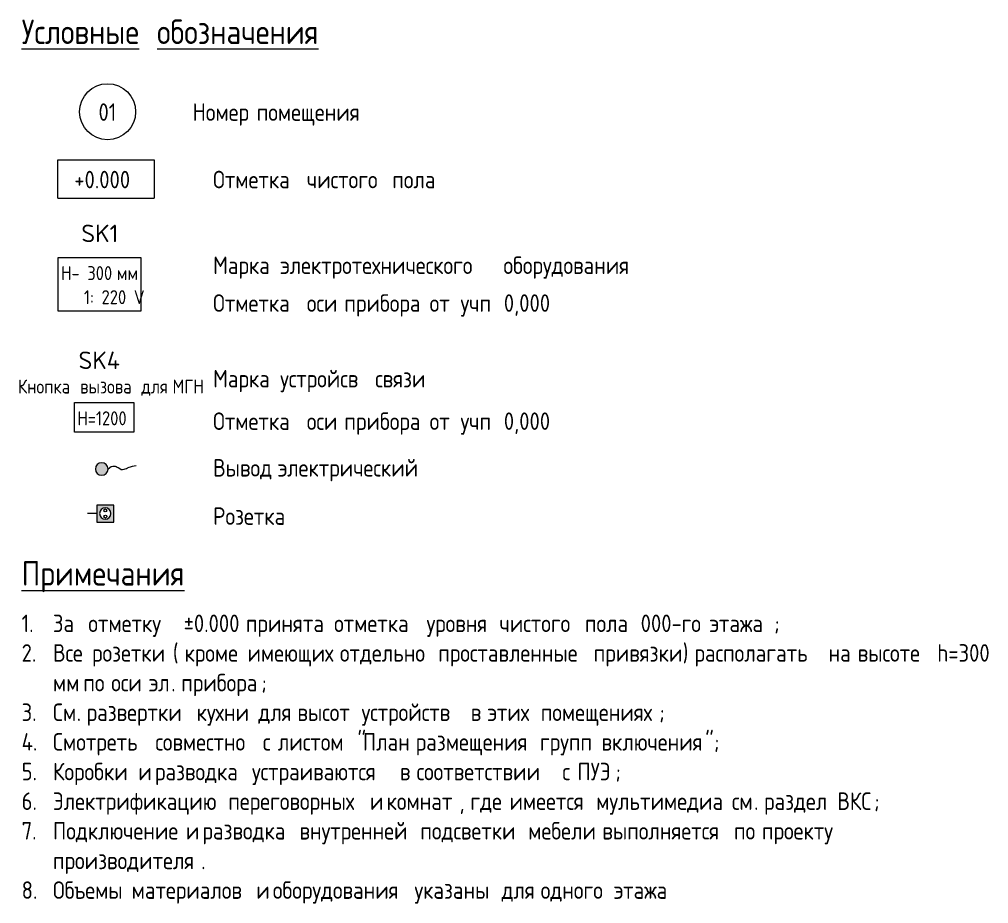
# Model space of a CAD drawing. Header units: millimetres. Extents: x 35147 to 231677, y -8553 to 29000.
# Drawn here: x 84975.9 to 85114.4, y 3029.1 to 3155.3 of the extents above; entities that cross this region are included whole.
import ezdxf

# ---------------------------------------------------------------- set-up
doc = ezdxf.new("R2010")
doc.units = ezdxf.units.MM
doc.layers.add('A-DETL', color=7, linetype='Continuous', lineweight=9)
doc.layers.add('G-ANNO-TEXT', color=7, linetype='Continuous', lineweight=9)
doc.layers.add('A-DETL-GENF-1', color=1, linetype='Continuous', lineweight=9, true_color=0xff0000)
doc.layers.add('G-ANNO-TEXT-1', color=7, linetype='Continuous', lineweight=9, true_color=0x3c3c3c)
doc.styles.add('GOST Common_2', font='GOST_Common.ttf', dxfattribs={"width": 0.9, "height": 3.5})
doc.styles.add('GOST Common_3', font='GOST_Common.ttf', dxfattribs={"width": 0.9, "height": 2.5})
doc.styles.add('GOST Common_4', font='GOST_Common.ttf', dxfattribs={"width": 0.9, "height": 2})
doc.styles.add('ISOCPEUR_B', font='', dxfattribs={"height": 2.5})
doc.styles.get('ISOCPEUR_B').set_extended_font_data('ISOCPEUR', bold=True)

msp = doc.modelspace()

# ---------------------------------------------------------------- hatches: boundary and pattern name
at = {"layer": 'A-DETL-GENF-1'}
msp.add_hatch(color=256, dxfattribs=at).paths.add_polyline_path([(84987.65, 3090.23), (84987.89, 3090.26), (84988.1, 3090.35), (84988.29, 3090.49), (84988.43, 3090.68), (84988.52, 3090.9), (84988.55, 3091.13), (84988.52, 3091.37), (84988.43, 3091.58), (84988.29, 3091.77), (84988.1, 3091.91), (84987.89, 3092), (84987.65, 3092.03), (84987.42, 3092), (84987.2, 3091.91), (84987.01, 3091.77), (84986.87, 3091.58), (84986.78, 3091.37), (84986.75, 3091.13), (84986.78, 3090.9), (84986.87, 3090.68), (84987.01, 3090.49), (84987.2, 3090.35), (84987.42, 3090.26)])
h = msp.add_hatch(color=256, dxfattribs=at)
h.paths.add_polyline_path([(84986.96, 3083.56), (84989.37, 3083.56), (84989.37, 3085.98), (84986.96, 3085.98), (84986.96, 3083.97)])
h.paths.add_polyline_path([(84988.16, 3083.97), (84987.95, 3083.99), (84987.76, 3084.07), (84987.59, 3084.2), (84987.46, 3084.37), (84987.38, 3084.57), (84987.35, 3084.78), (84987.38, 3084.99), (84987.46, 3085.18), (84987.59, 3085.35), (84987.76, 3085.48), (84987.95, 3085.56), (84988.16, 3085.59), (84988.37, 3085.56), (84988.57, 3085.48), (84988.73, 3085.35), (84988.86, 3085.18), (84988.94, 3084.99), (84988.97, 3084.78), (84988.94, 3084.57), (84988.86, 3084.37), (84988.73, 3084.2), (84988.57, 3084.07), (84988.37, 3083.99)])

# ---------------------------------------------------------------- linework, layer by layer
at = {"layer": 'A-DETL'}
for p, q in [((84981.38, 3135.3), (84995.17, 3135.3)), ((84981.38, 3129.8), (84981.38, 3135.3)), ((84995.17, 3135.3), (84995.17, 3129.8)), ((84981.38, 3129.8), (84995.17, 3129.8)), ((84989.37, 3085.98), (84986.96, 3085.98)), ((84986.96, 3085.98), (84986.96, 3083.56)), ((84989.37, 3083.56), (84989.37, 3085.98)), ((84986.96, 3084.77), (84985.64, 3084.77)), ((84986.96, 3083.56), (84989.37, 3083.56))]:
    msp.add_line(p, q, dxfattribs=at)
for centre, radius in [((84988.5, 3142.16), 4), ((84988.17, 3085.22), 0.2), ((84988.18, 3084.33), 0.2)]:
    msp.add_circle(centre, radius, dxfattribs=at)
for centre, radius, start, end in [((84987.65, 3091.13), 0.902, 0, 180), ((84987.65, 3091.13), 0.902, 180, 0), ((84988.16, 3084.78), 0.81, 0, 180), ((84988.16, 3084.78), 0.81, 180, 0)]:
    msp.add_arc(centre, radius, start, end, dxfattribs=at)
msp.add_open_spline([(84988.55, 3091.13), (84989.22, 3091.8), (84990.23, 3091.22), (84990.6, 3090.85), (84991.78, 3091.54), (84992.6, 3091.62)], degree=3, knots=[0, 0, 0, 0, 0.002878273, 0.006213803, 0.009176589, 0.009176589, 0.009176589, 0.009176589], dxfattribs=at)
at = {"layer": 'G-ANNO-TEXT-1', "flags": 128}
for points in [[(84981.44, 3121.35), (84993.25, 3121.35), (84993.25, 3113.67), (84981.44, 3113.67)], [(84983.78, 3100.61), (84992.26, 3100.61), (84992.26, 3096.37), (84983.78, 3096.37)]]:
    msp.add_lwpolyline(points, close=True, dxfattribs=at)

# ---------------------------------------------------------------- texts
at = {"layer": 'G-ANNO-TEXT', "attachment_point": 1}
for s, insert, char_height, width, style in [('\\LУсловные', (84976.21, 3155.32), 3.5, 22.1506, 'GOST Common_2'), ('\\L\\fGOST Common|b0|i0|c204|p34|;\\W.9;\\L ', (84994.49, 3155.32), 3.5, 1.2987, 'GOST Common_2'), ('\\Lобозначения', (84995.56, 3155.32), 3.5, 30.1595, 'GOST Common_2'), ('01', (84987.19, 3143.35), 2.5, 3.319, 'GOST Common_3'), ('Номер', (85000.63, 3143.35), 2.5, 10.1734, 'GOST Common_3'), ('\\fGOST Common|b0|i0|c204|p34|;\\W.9; ', (85009.02, 3143.35), 2.5, 0.938, 'GOST Common_3'), ('помещения', (85009.8, 3143.35), 2.5, 18.543, 'GOST Common_3'), ('+0.000', (84983.74, 3133.72), 2.5, 10.5342, 'GOST Common_3'), ('Отметка', (85003.57, 3133.72), 2.5, 15.2962, 'GOST Common_3'), ('\\fGOST Common|b0|i0|c204|p34|;\\W.9; ', (85016.19, 3133.72), 2.5, 0.938, 'GOST Common_3'), ('\\fGOST Common|b0|i0|c204|p34|;\\W.9; ', (85028.39, 3133.72), 2.5, 0.938, 'GOST Common_3'), ('\\fGOST Common|b0|i0|c204|p34|;\\W.9; ', (85035.77, 3133.72), 2.5, 0.938, 'GOST Common_3'), ('чистого', (85016.96, 3133.72), 2.5, 13.8532, 'GOST Common_3'), ('пола', (85029.17, 3133.72), 2.5, 8.0089, 'GOST Common_3'), ('SK1', (84984.74, 3126.03), 2.5, 6.5738, 'ISOCPEUR_B'), ('Марка', (85003.57, 3121.48), 2.5, 10.6785, 'GOST Common_3'), ('\\fGOST Common|b0|i0|c204|p34|;\\W.9; ', (85012.38, 3121.48), 2.5, 0.938, 'GOST Common_3'), ('электротехнического', (85013.15, 3121.48), 2.5, 37.7354, 'GOST Common_3'), ('\\fGOST Common|b0|i0|c204|p34|;\\W.9; ', (85044.29, 3121.48), 2.5, 0.938, 'GOST Common_3'), ('оборудования', (85045.06, 3121.48), 2.5, 23.5937, 'GOST Common_3'), ('Отметка', (85003.57, 3116.08), 2.5, 15.2962, 'GOST Common_3'), ('\\fGOST Common|b0|i0|c204|p34|;\\W.9; ', (85016.19, 3116.08), 2.5, 0.938, 'GOST Common_3'), ('оси', (85016.96, 3116.08), 2.5, 5.5557, 'GOST Common_3'), ('\\fGOST Common|b0|i0|c204|p34|;\\W.9; ', (85021.55, 3116.08), 2.5, 0.938, 'GOST Common_3'), ('прибора', (85022.32, 3116.08), 2.5, 13.8532, 'GOST Common_3'), ('\\fGOST Common|b0|i0|c204|p34|;\\W.9; ', (85033.75, 3116.08), 2.5, 0.938, 'GOST Common_3'), ('от', (85034.52, 3116.08), 2.5, 4.4013, 'GOST Common_3'), ('\\fGOST Common|b0|i0|c204|p34|;\\W.9; ', (85038.16, 3116.08), 2.5, 0.938, 'GOST Common_3'), ('учп', (85038.93, 3116.08), 2.5, 5.8443, 'GOST Common_3'), (' 0,000', (85043.75, 3116.08), 2.5, 9.6684, 'GOST Common_3'), ('SK4', (84984.34, 3107.91), 2.5, 7.4557, 'ISOCPEUR_B'), ('Марка', (85003.57, 3105.28), 2.5, 10.6785, 'GOST Common_3'), ('\\fGOST Common|b0|i0|c204|p34|;\\W.9; ', (85012.38, 3105.28), 2.5, 0.938, 'GOST Common_3'), ('устройсв', (85013.15, 3105.28), 2.5, 15.5127, 'GOST Common_3'), ('\\fGOST Common|b0|i0|c204|p34|;\\W.9; ', (85025.95, 3105.28), 2.5, 0.938, 'GOST Common_3'), ('связи', (85026.73, 3105.28), 2.5, 9.3076, 'GOST Common_3'), ('Отметка', (85003.57, 3099.21), 2.5, 15.2962, 'GOST Common_3'), ('\\fGOST Common|b0|i0|c204|p34|;\\W.9; ', (85016.19, 3099.21), 2.5, 0.938, 'GOST Common_3'), ('оси', (85016.96, 3099.21), 2.5, 5.5557, 'GOST Common_3'), ('\\fGOST Common|b0|i0|c204|p34|;\\W.9; ', (85021.55, 3099.21), 2.5, 0.938, 'GOST Common_3'), ('прибора', (85022.32, 3099.21), 2.5, 13.8532, 'GOST Common_3'), ('\\fGOST Common|b0|i0|c204|p34|;\\W.9; ', (85033.75, 3099.21), 2.5, 0.938, 'GOST Common_3'), ('от', (85034.52, 3099.21), 2.5, 4.4013, 'GOST Common_3'), ('\\fGOST Common|b0|i0|c204|p34|;\\W.9; ', (85038.16, 3099.21), 2.5, 0.938, 'GOST Common_3'), ('учп', (85038.93, 3099.21), 2.5, 5.8443, 'GOST Common_3'), (' 0,000', (85043.75, 3099.21), 2.5, 9.6684, 'GOST Common_3'), ('Вывод', (85003.57, 3092.55), 2.5, 10.2456, 'GOST Common_3'), ('\\fGOST Common|b0|i0|c204|p34|;\\W.9; ', (85012.02, 3092.55), 2.5, 0.938, 'GOST Common_3'), ('электрический', (85012.8, 3092.55), 2.5, 25.5418, 'GOST Common_3'), ('Розетка', (85003.57, 3085.65), 2.5, 14.4304, 'GOST Common_3'), ('\\LПримечания', (84976.21, 3077.98), 3.5, 28.4278, 'GOST Common_2'), ('1.', (84976.21, 3070.34), 2.5, 5.4117, 'GOST Common_3'), ('За', (84980.68, 3070.34), 2.5, 4.257, 'GOST Common_3'), ('отметку', (84985.74, 3070.34), 2.5, 14.8633, 'GOST Common_3'), (' ±0.000 ', (84998, 3070.34), 2.5, 12.4101, 'GOST Common_3'), ('принята', (85008.24, 3070.34), 2.5, 14.3582, 'GOST Common_3'), ('\\fGOST Common|b0|i0|c204|p34|;\\W.9; ', (85020.09, 3070.34), 2.5, 0.938, 'GOST Common_3'), ('отметка', (85020.86, 3070.34), 2.5, 15.0797, 'GOST Common_3'), ('\\fGOST Common|b0|i0|c204|p34|;\\W.9; ', (85033.3, 3070.34), 2.5, 0.938, 'GOST Common_3'), ('уровня', (85034.08, 3070.34), 2.5, 11.6886, 'GOST Common_3'), ('\\fGOST Common|b0|i0|c204|p34|;\\W.9; ', (85043.72, 3070.34), 2.5, 0.938, 'GOST Common_3'), ('чистого', (85044.49, 3070.34), 2.5, 13.8532, 'GOST Common_3'), ('\\fGOST Common|b0|i0|c204|p34|;\\W.9; ', (85055.92, 3070.34), 2.5, 0.938, 'GOST Common_3'), ('пола', (85056.7, 3070.34), 2.5, 8.0089, 'GOST Common_3'), (' 000-', (85063.31, 3070.34), 2.5, 8.7304, 'GOST Common_3'), ('го', (85070.51, 3070.34), 2.5, 3.8962, 'GOST Common_3'), ('\\fGOST Common|b0|i0|c204|p34|;\\W.9; ', (85073.72, 3070.34), 2.5, 0.938, 'GOST Common_3'), ('этажа', (85074.5, 3070.34), 2.5, 11.1835, 'GOST Common_3'), ('\\fGOST Common|b0|i0|c204|p34|;\\W.9;;', (85083.73, 3070.34), 2.5, 0.938, 'GOST Common_3'), ('2.', (84976.21, 3066.11), 2.5, 5.4117, 'GOST Common_3'), ('Все', (84980.68, 3066.11), 2.5, 5.8443, 'GOST Common_3'), ('\\fGOST Common|b0|i0|c204|p34|;\\W.9; ', (84985.5, 3066.11), 2.5, 0.938, 'GOST Common_3'), ('розетки', (84986.27, 3066.11), 2.5, 13.9975, 'GOST Common_3'), (' (', (84997.82, 3066.11), 2.5, 2.0203, 'GOST Common_3'), ('кроме', (84999.49, 3066.11), 2.5, 9.957, 'GOST Common_3'), ('\\fGOST Common|b0|i0|c204|p34|;\\W.9; ', (85007.7, 3066.11), 2.5, 0.938, 'GOST Common_3'), ('имеющих', (85008.48, 3066.11), 2.5, 15.0797, 'GOST Common_3'), ('\\fGOST Common|b0|i0|c204|p34|;\\W.9; ', (85020.92, 3066.11), 2.5, 0.938, 'GOST Common_3'), ('отдельно', (85021.69, 3066.11), 2.5, 16.0899, 'GOST Common_3'), ('\\fGOST Common|b0|i0|c204|p34|;\\W.9; ', (85034.97, 3066.11), 2.5, 0.938, 'GOST Common_3'), ('проставленные', (85035.74, 3066.11), 2.5, 25.9747, 'GOST Common_3'), ('\\fGOST Common|b0|i0|c204|p34|;\\W.9; ', (85057.18, 3066.11), 2.5, 0.938, 'GOST Common_3'), ('привязки', (85057.95, 3066.11), 2.5, 15.4405, 'GOST Common_3'), (') ', (85070.69, 3066.11), 2.5, 2.0203, 'GOST Common_3'), ('располагать', (85072.36, 3066.11), 2.5, 22.2949, 'GOST Common_3'), ('\\fGOST Common|b0|i0|c204|p34|;\\W.9; ', (85090.75, 3066.11), 2.5, 0.938, 'GOST Common_3'), ('на', (85091.52, 3066.11), 2.5, 4.1127, 'GOST Common_3'), ('\\fGOST Common|b0|i0|c204|p34|;\\W.9; ', (85094.92, 3066.11), 2.5, 0.938, 'GOST Common_3'), ('высоте', (85095.69, 3066.11), 2.5, 12.1215, 'GOST Common_3'), (' h=300 ', (85105.69, 3066.11), 2.5, 11.6165, 'GOST Common_3'), ('мм', (84980.68, 3061.87), 2.5, 4.3291, 'GOST Common_3'), ('\\fGOST Common|b0|i0|c204|p34|;\\W.9; ', (84984.25, 3061.87), 2.5, 0.938, 'GOST Common_3'), ('по', (84985.02, 3061.87), 2.5, 3.8962, 'GOST Common_3'), ('\\fGOST Common|b0|i0|c204|p34|;\\W.9; ', (84988.24, 3061.87), 2.5, 0.938, 'GOST Common_3'), ('оси', (84989.01, 3061.87), 2.5, 5.5557, 'GOST Common_3'), ('\\fGOST Common|b0|i0|c204|p34|;\\W.9; ', (84993.6, 3061.87), 2.5, 0.938, 'GOST Common_3'), ('эл', (84994.37, 3061.87), 2.5, 3.8962, 'GOST Common_3'), ('прибора', (84999.01, 3061.87), 2.5, 13.8532, 'GOST Common_3'), ('. ', (84997.58, 3061.87), 2.5, 1.7316, 'GOST Common_3'), ('; ', (85010.44, 3061.87), 2.5, 1.8759, 'GOST Common_3'), ('3.', (84976.21, 3057.64), 2.5, 5.4117, 'GOST Common_3'), ('См', (84980.68, 3057.64), 2.5, 4.1127, 'GOST Common_3'), ('развертки', (84985.5, 3057.64), 2.5, 18.1101, 'GOST Common_3'), ('\\fGOST Common|b0|i0|c204|p34|;\\W.9; ', (85000.44, 3057.64), 2.5, 0.938, 'GOST Common_3'), ('кухни', (85001.22, 3057.64), 2.5, 9.7405, 'GOST Common_3'), ('\\fGOST Common|b0|i0|c204|p34|;\\W.9; ', (85009.25, 3057.64), 2.5, 0.938, 'GOST Common_3'), ('для', (85010.03, 3057.64), 2.5, 5.8443, 'GOST Common_3'), ('\\fGOST Common|b0|i0|c204|p34|;\\W.9; ', (85014.85, 3057.64), 2.5, 0.938, 'GOST Common_3'), ('высот', (85015.62, 3057.64), 2.5, 10.1734, 'GOST Common_3'), ('\\fGOST Common|b0|i0|c204|p34|;\\W.9; ', (85024.02, 3057.64), 2.5, 0.938, 'GOST Common_3'), ('устройств', (85024.79, 3057.64), 2.5, 17.9658, 'GOST Common_3'), ('\\fGOST Common|b0|i0|c204|p34|;\\W.9; ', (85039.61, 3057.64), 2.5, 0.938, 'GOST Common_3'), ('\\fGOST Common|b0|i0|c204|p34|;\\W.9;в', (85040.39, 3057.64), 2.5, 1.9481, 'GOST Common_3'), ('\\fGOST Common|b0|i0|c204|p34|;\\W.9; ', (85041.99, 3057.64), 2.5, 0.938, 'GOST Common_3'), ('этих', (85042.77, 3057.64), 2.5, 8.2975, 'GOST Common_3'), ('\\fGOST Common|b0|i0|c204|p34|;\\W.9; ', (85049.61, 3057.64), 2.5, 0.938, 'GOST Common_3'), ('помещениях', (85050.39, 3057.64), 2.5, 20.4911, 'GOST Common_3'), ('\\fGOST Common|b0|i0|c204|p34|;\\W.9;;', (85067.3, 3057.64), 2.5, 0.938, 'GOST Common_3'), ('. ', (84984.07, 3057.64), 2.5, 1.7316, 'GOST Common_3'), ('4.', (84976.21, 3053.41), 2.5, 5.4117, 'GOST Common_3'), ('Смотреть', (84980.68, 3053.41), 2.5, 16.8114, 'GOST Common_3'), ('\\fGOST Common|b0|i0|c204|p34|;\\W.9; ', (84994.55, 3053.41), 2.5, 0.938, 'GOST Common_3'), ('\\fGOST Common|b0|i0|c204|p34|;\\W.9; ', (85009.91, 3053.41), 2.5, 0.938, 'GOST Common_3'), ('\\fGOST Common|b0|i0|c204|p34|;\\W.9; ', (85012.05, 3053.41), 2.5, 0.938, 'GOST Common_3'), (' "', (85022.83, 3053.41), 2.5, 2.5975, 'GOST Common_3'), ('План', (85024.97, 3053.41), 2.5, 8.2253, 'GOST Common_3'), ('\\fGOST Common|b0|i0|c204|p34|;\\W.9; ', (85031.76, 3053.41), 2.5, 0.938, 'GOST Common_3'), ('размещения', (85032.53, 3053.41), 2.5, 20.5633, 'GOST Common_3'), ('\\fGOST Common|b0|i0|c204|p34|;\\W.9; ', (85049.5, 3053.41), 2.5, 0.938, 'GOST Common_3'), ('\\fGOST Common|b0|i0|c204|p34|;\\W.9; ', (85058.31, 3053.41), 2.5, 0.938, 'GOST Common_3'), ('";', (85073.9, 3053.41), 2.5, 2.5975, 'GOST Common_3'), ('совместно', (84995.32, 3053.41), 2.5, 17.6772, 'GOST Common_3'), ('\\fGOST Common|b0|i0|c204|p34|;\\W.9;с', (85010.68, 3053.41), 2.5, 1.6595, 'GOST Common_3'), ('листом', (85012.82, 3053.41), 2.5, 12.1215, 'GOST Common_3'), ('групп', (85050.27, 3053.41), 2.5, 9.7405, 'GOST Common_3'), ('включения', (85059.08, 3053.41), 2.5, 17.9658, 'GOST Common_3'), ('5.', (84976.21, 3049.17), 2.5, 5.4117, 'GOST Common_3'), ('Коробки', (84980.68, 3049.17), 2.5, 13.8532, 'GOST Common_3'), ('\\fGOST Common|b0|i0|c204|p34|;\\W.9; ', (84992.11, 3049.17), 2.5, 0.938, 'GOST Common_3'), ('\\fGOST Common|b0|i0|c204|p34|;\\W.9; ', (84994.49, 3049.17), 2.5, 0.938, 'GOST Common_3'), ('разводка', (84995.26, 3049.17), 2.5, 15.8734, 'GOST Common_3'), ('\\fGOST Common|b0|i0|c204|p34|;\\W.9; ', (85008.36, 3049.17), 2.5, 0.938, 'GOST Common_3'), ('\\fGOST Common|b0|i0|c204|p34|;\\W.9; ', (85029.49, 3049.17), 2.5, 0.938, 'GOST Common_3'), ('\\fGOST Common|b0|i0|c204|p34|;\\W.9; ', (85031.87, 3049.17), 2.5, 0.938, 'GOST Common_3'), ('\\fGOST Common|b0|i0|c204|p34|;\\W.9; ', (85052.71, 3049.17), 2.5, 0.938, 'GOST Common_3'), ('\\fGOST Common|b0|i0|c204|p34|;\\W.9; ', (85054.85, 3049.17), 2.5, 0.938, 'GOST Common_3'), ('ПУЭ', (85055.63, 3049.17), 2.5, 6.5658, 'GOST Common_3'), ('\\fGOST Common|b0|i0|c204|p34|;\\W.9;и', (84992.88, 3049.17), 2.5, 1.9481, 'GOST Common_3'), ('устраиваются', (85009.13, 3049.17), 2.5, 24.6759, 'GOST Common_3'), ('\\fGOST Common|b0|i0|c204|p34|;\\W.9;в', (85030.27, 3049.17), 2.5, 1.9481, 'GOST Common_3'), ('соответствии', (85032.65, 3049.17), 2.5, 24.3152, 'GOST Common_3'), ('\\fGOST Common|b0|i0|c204|p34|;\\W.9;с', (85053.48, 3049.17), 2.5, 1.6595, 'GOST Common_3'), ('\\fGOST Common|b0|i0|c204|p34|;\\W.9;;', (85061.04, 3049.17), 2.5, 0.938, 'GOST Common_3'), ('6.', (84976.21, 3044.94), 2.5, 5.4117, 'GOST Common_3'), ('Электрификацию', (84980.68, 3044.94), 2.5, 29.438, 'GOST Common_3'), ('\\fGOST Common|b0|i0|c204|p34|;\\W.9; ', (85004.97, 3044.94), 2.5, 0.938, 'GOST Common_3'), ('\\fGOST Common|b0|i0|c204|p34|;\\W.9; ', (85025.21, 3044.94), 2.5, 0.938, 'GOST Common_3'), ('\\fGOST Common|b0|i0|c204|p34|;\\W.9; ', (85027.59, 3044.94), 2.5, 0.938, 'GOST Common_3'), ('\\fGOST Common|b0|i0|c204|p34|;\\W.9; ', (85045.15, 3044.94), 2.5, 0.938, 'GOST Common_3'), ('\\fGOST Common|b0|i0|c204|p34|;\\W.9; ', (85057.53, 3044.94), 2.5, 0.938, 'GOST Common_3'), ('\\fGOST Common|b0|i0|c204|p34|;\\W.9; ', (85076.94, 3044.94), 2.5, 0.938, 'GOST Common_3'), ('раздел', (85082.3, 3044.94), 2.5, 11.7608, 'GOST Common_3'), ('\\fGOST Common|b0|i0|c204|p34|;\\W.9; ', (85092, 3044.94), 2.5, 0.938, 'GOST Common_3'), ('ВКС', (85092.77, 3044.94), 2.5, 6.3494, 'GOST Common_3'), ('переговорных', (85005.74, 3044.94), 2.5, 23.5937, 'GOST Common_3'), ('\\fGOST Common|b0|i0|c204|p34|;\\W.9;и', (85025.98, 3044.94), 2.5, 1.9481, 'GOST Common_3'), ('комнат', (85028.36, 3044.94), 2.5, 12.6266, 'GOST Common_3'), ('где', (85040.33, 3044.94), 2.5, 5.8443, 'GOST Common_3'), ('имеется', (85045.92, 3044.94), 2.5, 14.0696, 'GOST Common_3'), ('мультимедиа', (85058.31, 3044.94), 2.5, 22.5835, 'GOST Common_3'), ('см', (85077.71, 3044.94), 2.5, 3.824, 'GOST Common_3'), ('\\fGOST Common|b0|i0|c204|p34|;\\W.9;;', (85098.01, 3044.94), 2.5, 0.938, 'GOST Common_3'), (', ', (85038.78, 3044.94), 2.5, 1.8759, 'GOST Common_3'), ('. ', (85080.87, 3044.94), 2.5, 1.7316, 'GOST Common_3'), ('7.', (84976.21, 3040.71), 2.5, 5.4117, 'GOST Common_3'), ('Подключение', (84980.68, 3040.71), 2.5, 22.0785, 'GOST Common_3'), ('\\fGOST Common|b0|i0|c204|p34|;\\W.9; ', (84998.89, 3040.71), 2.5, 0.938, 'GOST Common_3'), ('\\fGOST Common|b0|i0|c204|p34|;\\W.9; ', (85001.28, 3040.71), 2.5, 0.938, 'GOST Common_3'), ('разводка', (85002.05, 3040.71), 2.5, 15.8734, 'GOST Common_3'), ('\\fGOST Common|b0|i0|c204|p34|;\\W.9; ', (85015.15, 3040.71), 2.5, 0.938, 'GOST Common_3'), ('внутренней', (85015.92, 3040.71), 2.5, 19.9861, 'GOST Common_3'), ('\\fGOST Common|b0|i0|c204|p34|;\\W.9; ', (85032.41, 3040.71), 2.5, 0.938, 'GOST Common_3'), ('\\fGOST Common|b0|i0|c204|p34|;\\W.9; ', (85047.83, 3040.71), 2.5, 0.938, 'GOST Common_3'), ('мебели', (85048.6, 3040.71), 2.5, 11.9051, 'GOST Common_3'), ('\\fGOST Common|b0|i0|c204|p34|;\\W.9; ', (85058.43, 3040.71), 2.5, 0.938, 'GOST Common_3'), ('\\fGOST Common|b0|i0|c204|p34|;\\W.9; ', (85077.24, 3040.71), 2.5, 0.938, 'GOST Common_3'), ('\\fGOST Common|b0|i0|c204|p34|;\\W.9; ', (85081.23, 3040.71), 2.5, 0.938, 'GOST Common_3'), ('\\fGOST Common|b0|i0|c204|p34|;\\W.9; ', (85093.67, 3040.71), 2.5, 0.938, 'GOST Common_3'), ('\\fGOST Common|b0|i0|c204|p34|;\\W.9;и', (84999.67, 3040.71), 2.5, 1.9481, 'GOST Common_3'), ('подсветки', (85033.18, 3040.71), 2.5, 17.7494, 'GOST Common_3'), ('выполняется', (85059.2, 3040.71), 2.5, 21.862, 'GOST Common_3'), ('по', (85078.01, 3040.71), 2.5, 3.8962, 'GOST Common_3'), ('проекту', (85082, 3040.71), 2.5, 14.1418, 'GOST Common_3'), ('производителя', (84980.68, 3036.47), 2.5, 25.6861, 'GOST Common_3'), ('\\fGOST Common|b0|i0|c204|p34|;\\W.9;.', (85001.87, 3036.47), 2.5, 0.7937, 'GOST Common_3'), ('8.', (84976.21, 3032.24), 2.5, 5.4117, 'GOST Common_3'), ('Объемы', (84980.68, 3032.24), 2.5, 12.6987, 'GOST Common_3'), ('\\fGOST Common|b0|i0|c204|p34|;\\W.9; ', (84991.15, 3032.24), 2.5, 0.938, 'GOST Common_3'), ('\\fGOST Common|b0|i0|c204|p34|;\\W.9; ', (85008.95, 3032.24), 2.5, 0.938, 'GOST Common_3'), ('\\fGOST Common|b0|i0|c204|p34|;\\W.9; ', (85011.34, 3032.24), 2.5, 0.938, 'GOST Common_3'), ('оборудования', (85012.11, 3032.24), 2.5, 23.5937, 'GOST Common_3'), ('\\fGOST Common|b0|i0|c204|p34|;\\W.9; ', (85031.58, 3032.24), 2.5, 0.938, 'GOST Common_3'), ('\\fGOST Common|b0|i0|c204|p34|;\\W.9; ', (85044.02, 3032.24), 2.5, 0.938, 'GOST Common_3'), ('\\fGOST Common|b0|i0|c204|p34|;\\W.9; ', (85049.61, 3032.24), 2.5, 0.938, 'GOST Common_3'), ('\\fGOST Common|b0|i0|c204|p34|;\\W.9; ', (85060.03, 3032.24), 2.5, 0.938, 'GOST Common_3'), ('\\fGOST Common|b0|i0|c204|p34|;\\W.9; ', (85070.03, 3032.24), 2.5, 0.938, 'GOST Common_3'), ('материалов', (84991.93, 3032.24), 2.5, 20.6354, 'GOST Common_3'), ('\\fGOST Common|b0|i0|c204|p34|;\\W.9;и', (85009.73, 3032.24), 2.5, 1.9481, 'GOST Common_3'), ('указаны', (85032.35, 3032.24), 2.5, 14.1418, 'GOST Common_3'), ('для', (85044.79, 3032.24), 2.5, 5.8443, 'GOST Common_3'), ('одного', (85050.39, 3032.24), 2.5, 11.6886, 'GOST Common_3'), ('этажа', (85060.81, 3032.24), 2.5, 11.1835, 'GOST Common_3')]:
    msp.add_mtext(s, dxfattribs=dict(at, insert=insert, char_height=char_height, width=width, style=style))
at = {"layer": 'G-ANNO-TEXT-1', "char_height": 2, "attachment_point": 1, "style": 'GOST Common_4'}
for s, insert, width in [('\\fGOST Common|b0|i0|c204|p34|;\\W.9;Н', (84981.84, 3120.11), 1.8038), ('- 300 ', (84983.33, 3120.11), 7.8646), ('мм', (84989.81, 3120.11), 3.6076), ('   1: 220 V', (84981.84, 3116.67), 12.4823), ('Кнопка', (84975.69, 3103.91), 9.957), ('\\fGOST Common|b0|i0|c204|p34|;\\W.9; ', (84983.9, 3103.91), 0.7937), ('вызова', (84984.56, 3103.91), 9.8127), ('\\fGOST Common|b0|i0|c204|p34|;\\W.9; ', (84992.65, 3103.91), 0.7937), ('для', (84993.31, 3103.91), 4.6177), ('\\fGOST Common|b0|i0|c204|p34|;\\W.9; ', (84997.12, 3103.91), 0.7937), ('МГН', (84997.77, 3103.91), 5.4114), ('H=1200', (84984.18, 3099.37), 9.2354)]:
    msp.add_mtext(s, dxfattribs=dict(at, insert=insert, width=width))

doc.saveas('drawing.dxf')
